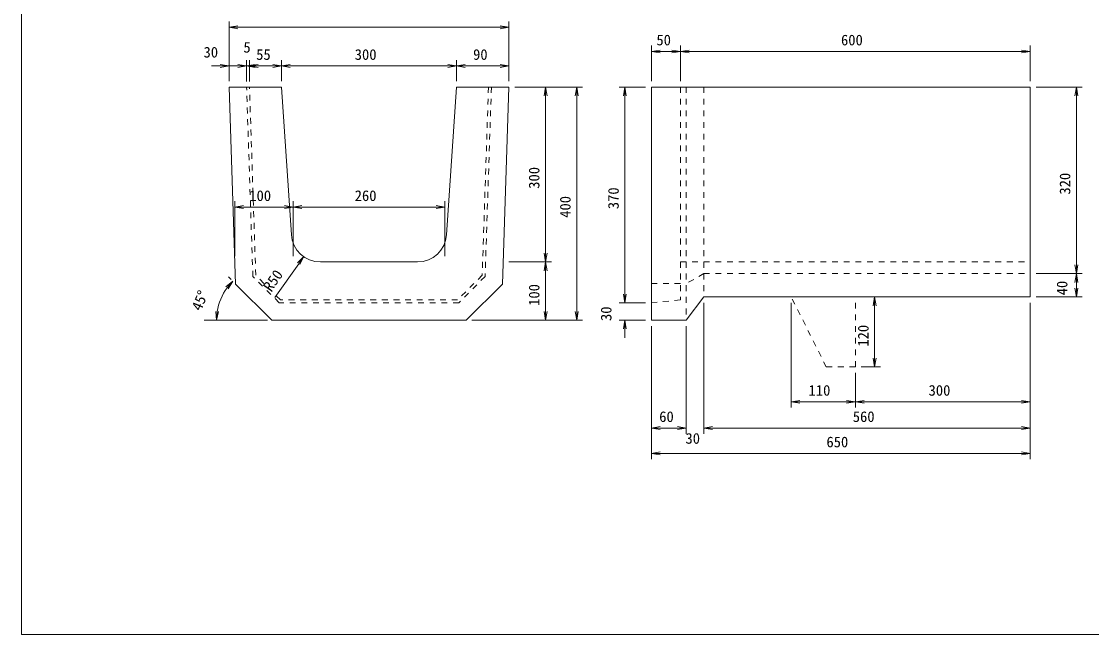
# Model space of a CAD drawing. Units: millimetres, scale not verified. Extents: x 1783 to 31857, y 1469 to 22291.
# Drawn here: x 1783 to 20142, y 1469 to 11989 of the extents above; entities that cross this region are included whole.
import ezdxf
from ezdxf.enums import TextEntityAlignment as Align

# ---------------------------------------------------------------- set-up
doc = ezdxf.new("R2010")
doc.units = ezdxf.units.MM
doc.header["$LTSCALE"] = 40
doc.linetypes.add('USER1', pattern=[5, 2.5, -2.5])
for name, color, linetype, lineweight in [('D-STR-DIM（寸法）', 7, 'Continuous', 18), ('D-STR-STR2（構造物）', 7, 'USER1', 18), ('D-STR（構造物外形線）', 1, 'Continuous', 18), ('D-TTL(外枠）', 2, 'Continuous', 18)]:
    doc.layers.add(name, color=color, linetype=linetype, lineweight=lineweight)
doc.styles.add('ＭＳ ゴシック', font='')
doc.styles.get('ＭＳ ゴシック').set_extended_font_data('MS Gothic')

msp = doc.modelspace()

# ---------------------------------------------------------------- linework, layer by layer
at = {"layer": 'D-STR-DIM（寸法）'}
for p, q in [((5345.48, 10961.6), (5345.48, 11987.72)), ((10145.87, 10961.6), (10145.87, 11987.72)), ((5345.48, 11887.72), (5495.48, 11912.72)), ((5495.48, 11862.72), (5345.48, 11887.72)), ((5345.48, 11887.72), (5495.48, 11887.72)), ((5495.48, 11887.72), (9995.87, 11887.72)), ((9995.87, 11912.72), (10145.87, 11887.72)), ((10145.87, 11887.72), (9995.87, 11862.72)), ((10145.87, 11887.72), (9995.87, 11887.72)), ((12589.58, 10961.6), (12589.58, 11573.07)), ((13089.58, 10961.6), (13089.58, 11573.07)), ((13089.58, 10961.6), (13089.58, 11573.07)), ((19089.58, 10961.6), (19089.58, 11573.07)), ((12589.58, 11473.07), (12739.58, 11498.07)), ((12739.58, 11448.07), (12589.58, 11473.07)), ((12589.58, 11473.07), (12739.58, 11473.07)), ((12739.58, 11473.07), (12939.58, 11473.07)), ((12939.58, 11498.07), (13089.58, 11473.07)), ((13089.58, 11473.07), (12939.58, 11448.07)), ((13089.58, 11473.07), (12939.58, 11473.07)), ((13089.58, 11473.07), (13239.58, 11498.07)), ((13239.58, 11448.07), (13089.58, 11473.07)), ((13089.58, 11473.07), (13239.58, 11473.07)), ((13239.58, 11473.07), (18939.58, 11473.07)), ((18939.58, 11498.07), (19089.58, 11473.07)), ((19089.58, 11473.07), (18939.58, 11448.07)), ((19089.58, 11473.07), (18939.58, 11473.07)), ((5195.48, 11223.79), (5045.48, 11223.79)), ((5195.48, 11248.79), (5345.48, 11223.79)), ((5345.48, 11223.79), (5195.48, 11198.79)), ((5345.48, 11223.79), (5195.48, 11223.79)), ((5345.48, 10961.6), (5345.48, 11323.79)), ((5495.73, 11223.79), (5345.73, 11223.79)), ((5495.73, 11248.79), (5645.73, 11223.79)), ((5645.73, 11223.79), (5495.73, 11198.79)), ((5645.73, 11223.79), (5495.73, 11223.79)), ((5645.73, 10958.48), (5645.73, 11323.79)), ((5645.73, 10958.48), (5645.73, 11323.79)), ((5645.73, 11223.79), (5795.73, 11248.79)), ((5795.73, 11198.79), (5645.73, 11223.79)), ((5645.73, 11223.79), (5795.73, 11223.79)), ((5695.7, 10960.04), (5695.7, 11323.79)), ((5695.7, 10960.04), (5695.7, 11323.79)), ((5695.7, 11223.79), (5845.7, 11248.79)), ((5695.7, 11223.79), (5845.7, 11248.79)), ((5845.7, 11198.79), (5695.7, 11223.79)), ((5695.7, 11223.79), (5845.7, 11223.79)), ((5845.7, 11198.79), (5695.7, 11223.79)), ((5695.7, 11223.79), (5845.7, 11223.79)), ((5795.73, 11223.79), (5945.73, 11223.79)), ((5845.7, 11223.79), (5995.7, 11223.79)), ((5845.7, 11223.79), (6095.68, 11223.79)), ((6095.68, 11248.79), (6245.68, 11223.79)), ((6245.68, 11223.79), (6095.68, 11198.79)), ((6245.68, 11223.79), (6095.68, 11223.79)), ((6245.68, 10961.6), (6245.68, 11323.79)), ((6245.68, 10961.6), (6245.68, 11323.79)), ((6245.68, 11223.79), (6395.68, 11248.79)), ((6395.68, 11198.79), (6245.68, 11223.79)), ((6245.68, 11223.79), (6395.68, 11223.79)), ((6395.68, 11223.79), (9095.68, 11223.79)), ((9095.68, 11248.79), (9245.68, 11223.79)), ((9245.68, 11223.79), (9095.68, 11198.79)), ((9245.68, 11223.79), (9095.68, 11223.79)), ((9245.68, 10961.6), (9245.68, 11323.79)), ((9245.68, 10961.6), (9245.68, 11323.79)), ((9245.68, 11223.79), (9395.68, 11248.79)), ((9395.68, 11198.79), (9245.68, 11223.79)), ((9245.68, 11223.79), (9395.68, 11223.79)), ((9395.68, 11223.79), (9995.87, 11223.79)), ((9995.87, 11248.79), (10145.87, 11223.79)), ((10145.87, 11223.79), (9995.87, 11198.79)), ((10145.87, 11223.79), (9995.87, 11223.79)), ((10145.87, 10961.6), (10145.87, 11323.79)), ((10245.87, 10861.6), (11409.16, 10861.6)), ((10245.87, 10861.6), (10874.53, 10861.6)), ((10749.53, 10711.6), (10774.53, 10861.6)), ((10774.53, 10861.6), (10799.53, 10711.6)), ((10774.53, 10861.6), (10774.53, 10711.6)), ((11284.16, 10711.6), (11309.16, 10861.6)), ((11309.16, 10861.6), (11334.16, 10711.6)), ((11309.16, 10861.6), (11309.16, 10711.6)), ((12489.58, 10861.6), (12035.36, 10861.6)), ((12110.36, 10711.6), (12135.36, 10861.6)), ((12135.36, 10861.6), (12160.36, 10711.6)), ((12135.36, 10861.6), (12135.36, 10711.6)), ((19189.58, 10861.6), (19981.46, 10861.6)), ((19856.46, 10711.6), (19881.46, 10861.6)), ((19881.46, 10861.6), (19906.46, 10711.6)), ((19881.46, 10861.6), (19881.46, 10711.6)), ((10774.53, 8011.6), (10774.53, 10711.6)), ((11309.16, 7011.6), (11309.16, 10711.6)), ((12135.36, 7311.6), (12135.36, 10711.6)), ((19881.46, 7811.6), (19881.46, 10711.6)), ((5445.46, 7961.6), (5445.46, 8902.61)), ((5445.46, 8802.61), (5595.46, 8827.61)), ((6295.68, 8827.61), (6445.68, 8802.61)), ((6445.68, 7961.6), (6445.68, 8902.61)), ((6445.68, 7961.6), (6445.68, 8902.61)), ((6445.68, 8802.61), (6595.68, 8827.61)), ((8895.68, 8827.61), (9045.68, 8802.61)), ((9045.68, 7961.6), (9045.68, 8902.61)), ((5595.46, 8777.61), (5445.46, 8802.61)), ((5445.46, 8802.61), (5595.46, 8802.61)), ((5595.46, 8802.61), (6295.68, 8802.61)), ((6445.68, 8802.61), (6295.68, 8777.61)), ((6445.68, 8802.61), (6295.68, 8802.61)), ((6595.68, 8777.61), (6445.68, 8802.61)), ((6445.68, 8802.61), (6595.68, 8802.61)), ((6595.68, 8802.61), (8895.68, 8802.61)), ((9045.68, 8802.61), (8895.68, 8777.61)), ((9045.68, 8802.61), (8895.68, 8802.61)), ((6519.14, 7844.26), (6625.87, 7952.59)), ((6625.87, 7952.59), (6539.59, 7829.88)), ((6625.87, 7952.59), (6560.04, 7815.5)), ((10774.53, 7861.6), (10749.53, 8011.6)), ((10799.53, 8011.6), (10774.53, 7861.6)), ((10774.53, 7861.6), (10774.53, 8011.6)), ((6131.56, 7249.58), (6539.59, 7829.88)), ((10145.9, 7861.6), (10874.53, 7861.6)), ((10145.9, 7861.6), (10874.53, 7861.6)), ((10749.53, 7711.6), (10774.53, 7861.6)), ((10774.53, 7861.6), (10799.53, 7711.6)), ((10774.53, 7861.6), (10774.53, 7711.6)), ((10774.53, 7011.6), (10774.53, 7711.6)), ((19881.46, 7661.6), (19856.46, 7811.6)), ((19906.46, 7811.6), (19881.46, 7661.6)), ((19881.46, 7661.6), (19881.46, 7811.6)), ((5291.82, 7435.52), (5408.2, 7533.4)), ((5408.2, 7533.4), (5310.84, 7419.29)), ((5408.2, 7533.4), (5329.85, 7403.06)), ((5380.11, 7561.48), (5337.49, 7604.11)), ((19189.58, 7661.6), (19981.46, 7661.6)), ((19189.58, 7661.6), (19981.46, 7661.6)), ((19856.46, 7511.6), (19881.46, 7661.6)), ((19881.46, 7661.6), (19906.46, 7511.6)), ((19881.46, 7661.6), (19881.46, 7511.6)), ((12135.36, 7311.6), (12135.36, 7461.6)), ((19881.46, 7261.6), (19856.46, 7411.6)), ((19881.46, 7411.6), (19881.46, 7511.6)), ((19906.46, 7411.6), (19881.46, 7261.6)), ((19881.46, 7261.6), (19881.46, 7411.6)), ((12489.58, 7161.6), (12035.36, 7161.6)), ((12489.58, 7161.6), (12035.36, 7161.6)), ((12135.36, 7161.6), (12110.36, 7311.6)), ((12135.36, 7161.6), (12110.36, 7311.6)), ((12160.36, 7311.6), (12135.36, 7161.6)), ((12135.36, 7161.6), (12135.36, 7311.6)), ((12160.36, 7311.6), (12135.36, 7161.6)), ((12135.36, 7161.6), (12135.36, 7311.6)), ((13489.58, 7161.6), (13489.58, 4911.46)), ((13489.58, 7161.6), (13489.58, 4911.46)), ((14989.58, 7161.6), (14989.58, 5362.47)), ((16189.58, 7261.6), (16520.57, 7261.6)), ((16395.57, 7111.6), (16420.57, 7261.6)), ((16420.57, 7261.6), (16445.57, 7111.6)), ((16420.57, 7261.6), (16420.57, 7111.6)), ((19089.58, 7161.6), (19089.58, 4477.51)), ((19089.58, 7161.6), (19089.58, 4911.46)), ((19089.58, 7161.6), (19089.58, 5362.47)), ((19189.58, 7261.6), (19981.46, 7261.6)), ((5129.93, 6861.6), (5116.85, 7013.11)), ((5129.93, 6861.6), (5141.77, 7011.13)), ((5166.69, 7009.16), (5129.93, 6861.6)), ((10774.53, 6861.6), (10749.53, 7011.6)), ((10799.53, 7011.6), (10774.53, 6861.6)), ((10774.53, 6861.6), (10774.53, 7011.6)), ((11309.16, 6861.6), (11284.16, 7011.6)), ((11334.16, 7011.6), (11309.16, 6861.6)), ((11309.16, 6861.6), (11309.16, 7011.6)), ((16420.57, 6211.6), (16420.57, 7111.6)), ((6002.6, 6861.6), (4919.59, 6861.6)), ((9511.37, 6861.6), (11409.16, 6861.6)), ((9511.37, 6861.6), (10874.53, 6861.6)), ((12489.58, 6861.6), (12035.36, 6861.6)), ((12110.36, 6711.6), (12135.36, 6861.6)), ((12135.36, 6861.6), (12160.36, 6711.6)), ((12135.36, 6861.6), (12135.36, 6711.6)), ((12135.36, 6711.6), (12135.36, 6561.6)), ((12589.58, 6761.6), (12589.58, 4477.51)), ((12589.58, 6761.6), (12589.58, 4911.46)), ((13189.58, 6761.6), (13189.58, 4911.46)), ((13189.58, 6761.6), (13189.58, 4911.46)), ((16189.58, 6061.6), (16520.57, 6061.6)), ((16420.57, 6061.6), (16395.57, 6211.6)), ((16445.57, 6211.6), (16420.57, 6061.6)), ((16420.57, 6061.6), (16420.57, 6211.6)), ((16089.58, 5961.6), (16089.58, 5645.85)), ((16089.58, 5961.6), (16089.58, 5362.47)), ((16089.58, 5961.6), (16089.58, 5362.47)), ((14989.58, 5462.47), (15139.58, 5487.47)), ((15139.58, 5437.47), (14989.58, 5462.47)), ((14989.58, 5462.47), (15139.58, 5462.47)), ((15139.58, 5462.47), (15939.58, 5462.47)), ((15939.58, 5487.47), (16089.58, 5462.47)), ((16089.58, 5462.47), (15939.58, 5437.47)), ((16089.58, 5462.47), (15939.58, 5462.47)), ((16089.58, 5462.47), (16239.58, 5487.47)), ((16239.58, 5437.47), (16089.58, 5462.47)), ((16089.58, 5462.47), (16239.58, 5462.47)), ((16239.58, 5462.47), (18939.58, 5462.47)), ((18939.58, 5487.47), (19089.58, 5462.47)), ((19089.58, 5462.47), (18939.58, 5437.47)), ((19089.58, 5462.47), (18939.58, 5462.47)), ((12589.58, 5011.46), (12739.58, 5036.46)), ((12739.58, 4986.46), (12589.58, 5011.46)), ((12589.58, 5011.46), (12739.58, 5011.46)), ((12739.58, 5011.46), (13039.58, 5011.46)), ((13039.58, 5011.46), (12889.58, 5011.46)), ((13039.58, 5036.46), (13189.58, 5011.46)), ((13039.58, 5036.46), (13189.58, 5011.46)), ((13189.58, 5011.46), (13039.58, 4986.46)), ((13189.58, 5011.46), (13039.58, 5011.46)), ((13189.58, 5011.46), (13039.58, 4986.46)), ((13189.58, 5011.46), (13039.58, 5011.46)), ((13489.58, 5011.46), (13639.58, 5036.46)), ((13489.58, 5011.46), (13639.58, 5036.46)), ((13639.58, 4986.46), (13489.58, 5011.46)), ((13489.58, 5011.46), (13639.58, 5011.46)), ((13639.58, 4986.46), (13489.58, 5011.46)), ((13489.58, 5011.46), (13639.58, 5011.46)), ((13639.58, 5011.46), (13789.58, 5011.46)), ((13639.58, 5011.46), (18939.58, 5011.46)), ((18939.58, 5036.46), (19089.58, 5011.46)), ((19089.58, 5011.46), (18939.58, 4986.46)), ((19089.58, 5011.46), (18939.58, 5011.46)), ((12589.58, 4577.51), (12739.58, 4602.51)), ((18939.58, 4602.51), (19089.58, 4577.51)), ((12739.58, 4552.51), (12589.58, 4577.51)), ((12589.58, 4577.51), (12739.58, 4577.51)), ((12739.58, 4577.51), (18939.58, 4577.51)), ((19089.58, 4577.51), (18939.58, 4552.51)), ((19089.58, 4577.51), (18939.58, 4577.51))]:
    msp.add_line(p, q, dxfattribs=at)
msp.add_arc((6079.99, 6861.6), 950.06, 144.05552, 170.94449, dxfattribs=at)
at = {"layer": 'D-STR-STR2（構造物）'}
for p, q in [((5753.95, 7611.91), (5645.62, 10861.6)), ((5803.26, 7633.31), (5695.65, 10861.6)), ((9795.71, 10861.6), (9688.1, 7633.31)), ((9845.74, 10861.6), (9737.41, 7611.91)), ((13089.58, 10861.6), (13089.58, 7211.6)), ((13189.58, 10861.6), (13189.58, 6861.6)), ((13489.58, 10861.6), (13489.58, 7261.6)), ((13089.58, 7861.6), (19089.58, 7861.6)), ((6204.26, 7161.6), (5753.95, 7611.91)), ((6224.97, 7211.6), (5803.26, 7633.31)), ((9688.1, 7633.31), (9266.39, 7211.6)), ((9737.41, 7611.91), (9287.1, 7161.6)), ((13489.58, 7661.6), (13189.58, 7490.77)), ((13489.58, 7661.6), (19089.58, 7661.6)), ((12589.58, 7490.77), (13189.58, 7490.77)), ((9287.1, 7161.6), (6204.26, 7161.6)), ((9266.39, 7211.6), (6224.97, 7211.6)), ((12589.58, 7161.6), (13089.58, 7211.6))]:
    msp.add_line(p, q, dxfattribs=at)
at = {"layer": 'D-STR-STR2（構造物）', "color": 4}
for p, q in [((15589.58, 6061.6), (14989.58, 7261.6)), ((16089.58, 6061.6), (16089.58, 7261.6)), ((16089.58, 6061.6), (15589.58, 6061.6))]:
    msp.add_line(p, q, dxfattribs=at)
at = {"layer": 'D-STR（構造物外形線）'}
for p, q in [((5458.06, 7483.53), (5345.46, 10861.6)), ((6245.68, 10861.6), (5345.48, 10861.6)), ((6414.58, 8328.12), (6245.68, 10861.6)), ((9076.78, 8328.06), (9245.68, 10861.6)), ((9245.68, 10861.6), (10145.87, 10861.6)), ((10145.9, 10861.6), (10033.3, 7483.53)), ((12589.58, 10861.6), (12589.58, 6861.6)), ((12589.58, 10861.6), (19089.58, 10861.6)), ((19089.58, 10861.6), (19089.58, 7261.6)), ((6913.46, 7861.6), (8577.9, 7861.6)), ((6079.99, 6861.6), (5458.06, 7483.53)), ((10033.3, 7483.53), (9411.37, 6861.6)), ((13489.58, 7261.6), (13189.58, 6861.6)), ((13489.58, 7261.6), (19089.58, 7261.6)), ((9411.37, 6861.6), (6079.99, 6861.6)), ((12589.58, 6861.6), (13189.58, 6861.6))]:
    msp.add_line(p, q, dxfattribs=at)
for centre, start, end in [((6913.46, 8361.6), 183.81407, 270), ((8577.9, 8361.6), 270, 356.15369)]:
    msp.add_arc(centre, 500, start, end, dxfattribs=at)
at = {"layer": 'D-TTL(外枠）'}
for p, q in [((1782.89, 22291.27), (1782.89, 1468.73)), ((1782.89, 1468.73), (31857.11, 1468.73))]:
    msp.add_line(p, q, dxfattribs=at)

# ---------------------------------------------------------------- texts
at = {"layer": 'D-STR-DIM（寸法）', "style": 'ＭＳ ゴシック'}
for s, p in [('50', (12676.51, 11523.07)), ('600', (15843.39, 11523.07)), ('5', (5592.04, 11398.79)), ('30', (4907.43, 11314)), ('55', (5810.79, 11273.79)), ('300', (7501.39, 11273.79)), ('90', (9531.44, 11273.79)), ('100', (5692.4, 8852.61)), ('260', (7500.76, 8852.61)), ('110', (15286.41, 5512.47)), ('300', (17345.29, 5512.47)), ('60', (12724.61, 5061.46)), ('560', (16045.29, 5061.46)), ('30', (13174.94, 4688.27)), ('650', (15593.39, 4627.51))]:
    msp.add_text(s, height=183.3, dxfattribs=at).set_placement(p, align=Align.BOTTOM_LEFT)
for s, rotation, p in [('300', 90, (10724.53, 9117.31)), ('320', 90, (19831.46, 9017.31)), ('370', 90, (12085.36, 8767.31)), ('400', 90, (11259.16, 8619.21)), ('R50', 54.888, (6110.66, 7306.78)), ('45°', 67.5, (4914.3, 6987.31)), ('100', 90, (10724.53, 7108.43)), ('40', 90, (19782.16, 7289.6)), ('30', 90, (11960.36, 6848.53)), ('120', 90, (16370.57, 6408.43))]:
    msp.add_text(s, height=183.3, rotation=rotation, dxfattribs=at).set_placement(p, align=Align.BOTTOM_LEFT)

doc.saveas('drawing.dxf')
